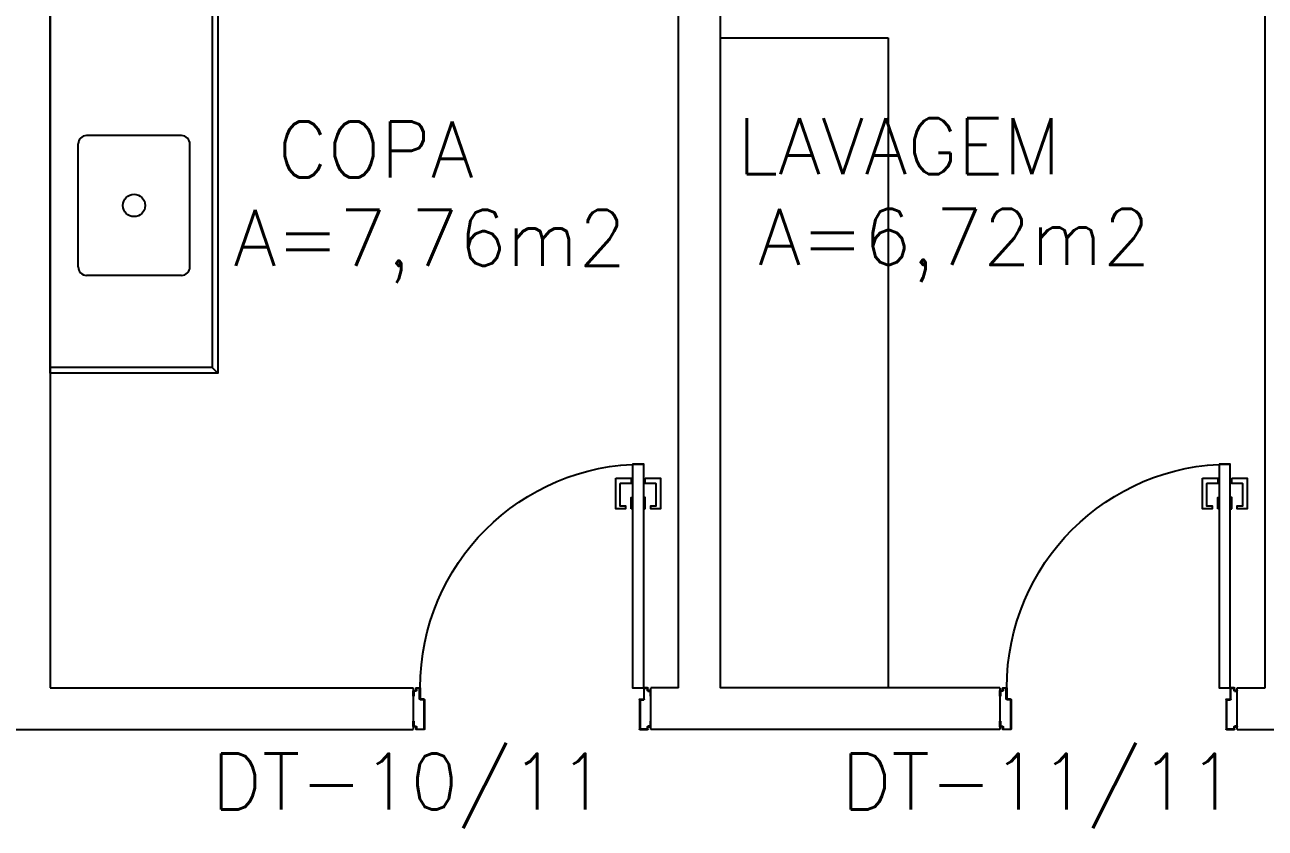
# Model space of a CAD drawing. Header units: millimetres. Extents: x 2128 to 2646, y 1972 to 2207.
# Drawn here: x 2380.021 to 2384.461, y 2049.012 to 2051.886 of the extents above; entities that cross this region are included whole.
import ezdxf

# ---------------------------------------------------------------- set-up
doc = ezdxf.new("R2010")
doc.units = ezdxf.units.MM
for name, color, linetype in [('AR-ALV', 2, 'Continuous'), ('AR-PORTA', 1, 'Continuous'), ('BC-CUBA', 1, 'Continuous'), ('BGR- VISTA', 12, 'Continuous'), ('COZ1', 1, 'Continuous'), ('ENDEREÇO', 2, 'Continuous'), ('maçaneta', 1, 'Continuous'), ('mov', 1, 'Continuous'), ('PM-PERFIL U-C', 2, 'Continuous'), ('pm1', 2, 'Continuous'), ('TEXTO', 2, 'Continuous'), ('Área', 2, 'Continuous')]:
    doc.layers.add(name, color=color, linetype=linetype)
doc.styles.add('UNB-100', font='simplex.shx', dxfattribs={"height": 0.2})
doc.styles.add('UNB1-100', font='simplex.shx', dxfattribs={"height": 0.2})

# ---------------------------------------------------------------- blocks, each defined once
blk = doc.blocks.new('CUBAbnc-01P')
at = {"layer": 'COZ1'}
for p, q in [((-0.25, -0.4705), (-0.25, -0.1305)), ((-0.22, -0.1005), (0.22, -0.1005)), ((0.25, -0.4705), (0.25, -0.1305)), ((-0.22, -0.5005), (0.22, -0.5005))]:
    blk.add_line(p, q, dxfattribs=at)
blk.add_circle((0, -0.3005), 0.04, dxfattribs=at)
for centre, start, end in [((-0.22, -0.1305), 90, 180), ((0.22, -0.1305), 0, 90), ((-0.22, -0.4705), 180, 270), ((0.22, -0.4705), 270, 0)]:
    blk.add_arc(centre, 0.03, start, end, dxfattribs=at)
blk = doc.blocks.new('BGR3')
at = {"layer": 'BGR- VISTA'}
for p, q in [((0.58, 2.305), (0.6, 2.325)), ((0, 2.305), (0.58, 2.305)), ((0.58, 2.305), (0.58, 0.02)), ((0.58, 0.02), (0, 0.02)), ((0.6, 0), (0.58, 0.02))]:
    blk.add_line(p, q, dxfattribs=at)
blk.add_lwpolyline([(0.6, 2.325), (0.6, 0), (0, 0), (0, 2.325)], close=True, dxfattribs=at)
at = {"layer": 'BC-CUBA', "rotation": 89.99999999999999}
blk.add_blockref('CUBAbnc-01P', (0, 0.6), dxfattribs=at)
blk = doc.blocks.new('BGR4')
at = {"layer": 'BGR- VISTA'}
blk.add_lwpolyline([(0, 2.325), (0, 0), (-0.6, 0), (-0.6, 2.325)], close=True, dxfattribs=at)
blk = doc.blocks.new('PM3')
at = {"layer": 'maçaneta'}
for points in [[(0.02, 0.825), (-0.035, 0.825), (-0.035, 0.715), (0, 0.715), (0, 0.725), (-0.02, 0.725), (-0.02, 0.8035, -0.414214), (-0.0185, 0.805), (0.02, 0.805)], [(0.125, 0.825), (0.07, 0.825), (0.07, 0.805), (0.1085, 0.805, -0.414214), (0.11, 0.8035), (0.11, 0.725), (0.09, 0.725), (0.09, 0.715), (0.125, 0.715)]]:
    blk.add_lwpolyline(points, format="xyb", close=True, dxfattribs=at)
for points in [[(0.02, 0.715), (0.02, 0.755), (0.025, 0.755), (0.025, 0.715)], [(0.07, 0.715), (0.07, 0.755), (0.065, 0.755), (0.065, 0.715)]]:
    blk.add_lwpolyline(points, close=True, dxfattribs=at)
at = {"layer": 'mov'}
blk.add_arc((0.025, 0.075), 0.8, 0, 90, dxfattribs=at)
at = {"layer": 'PM-PERFIL U-C'}
for p, q in [((0, 0.045), (0, 0.0635)), ((0.002, 0.045), (0, 0.045)), ((0.0015, 0.065), (0.01, 0.065)), ((0.002, 0.063), (0.002, 0.045)), ((0.0105, 0.063), (0.002, 0.063)), ((0.01, 0.065), (0.01, 0.0735)), ((0.0115, 0.075), (0.0235, 0.075)), ((0.012, 0.073), (0.012, 0.0645)), ((0.023, 0.073), (0.012, 0.073)), ((0.023, 0.0335), (0.023, 0.073)), ((0.025, 0.0735), (0.025, 0.034)), ((0.825, 0.0735), (0.825, 0.034)), ((0.8385, 0.075), (0.8265, 0.075)), ((0.827, 0.073), (0.838, 0.073)), ((0.827, 0.0335), (0.827, 0.073)), ((0.838, 0.073), (0.838, 0.0645)), ((0.8395, 0.063), (0.848, 0.063)), ((0.84, 0.065), (0.84, 0.0735)), ((0.8485, 0.065), (0.84, 0.065)), ((0.848, 0.063), (0.848, 0.045)), ((0.848, 0.045), (0.85, 0.045)), ((0.85, 0.045), (0.85, 0.0635)), ((0.038, 0.032), (0.0245, 0.032)), ((0.0385, 0.034), (0.025, 0.034)), ((0.038, 0.032), (0.038, -0.073)), ((0.04, 0.0325), (0.04, -0.0735)), ((0.81, 0.0325), (0.81, -0.0735)), ((0.8115, 0.034), (0.825, 0.034)), ((0.812, 0.032), (0.8255, 0.032)), ((0.812, 0.032), (0.812, -0.073)), ((0, -0.045), (0.002, -0.045)), ((0, -0.0635), (0, -0.045)), ((0.01, -0.065), (0.0015, -0.065)), ((0.002, -0.045), (0.002, -0.063)), ((0.002, -0.063), (0.0105, -0.063)), ((0.01, -0.0735), (0.01, -0.065)), ((0.0385, -0.075), (0.0115, -0.075)), ((0.012, -0.0645), (0.012, -0.073)), ((0.012, -0.073), (0.038, -0.073)), ((0.8115, -0.075), (0.8385, -0.075)), ((0.838, -0.073), (0.812, -0.073)), ((0.838, -0.0645), (0.838, -0.073)), ((0.848, -0.063), (0.8395, -0.063)), ((0.84, -0.0735), (0.84, -0.065)), ((0.84, -0.065), (0.8485, -0.065)), ((0.85, -0.045), (0.848, -0.045)), ((0.848, -0.045), (0.848, -0.063)), ((0.85, -0.0635), (0.85, -0.045))]:
    blk.add_line(p, q, dxfattribs=at)
for centre, start, end in [((0.0015, 0.0635), 90, 180), ((0.0115, 0.0735), 90, 180), ((0.0105, 0.0645), 270, 0), ((0.0235, 0.0735), 360, 90), ((0.8265, 0.0735), 90, 180), ((0.8395, 0.0645), 180, 270), ((0.8385, 0.0735), 0, 90), ((0.8485, 0.0635), 0, 90), ((0.0245, 0.0335), 180, 270), ((0.0385, 0.0325), 0, 90), ((0.8115, 0.0325), 90, 180), ((0.8255, 0.0335), 270, 0), ((0.0015, -0.0635), 180, 270), ((0.0115, -0.0735), 180, 270), ((0.0105, -0.0645), 0, 90), ((0.0385, -0.0735), 269.9386, 0), ((0.8115, -0.0735), 180, 270.0614), ((0.8395, -0.0645), 90, 180), ((0.8385, -0.0735), 270, 0), ((0.8485, -0.0635), 270, 0)]:
    blk.add_arc(centre, 0.0015, start, end, dxfattribs=at)
at = {"layer": 'pm1'}
blk.add_lwpolyline([(0.065, 0.875), (0.065, 0.075), (0.025, 0.075), (0.025, 0.875)], close=True, dxfattribs=at)

msp = doc.modelspace()

# ---------------------------------------------------------------- linework, layer by layer
at = {"layer": 'AR-ALV'}
for p, q in [((2380.1115, 2052.9651), (2380.1115, 2049.5151)), ((2382.3615, 2049.5151), (2382.3615, 2052.9651)), ((2382.5115, 2049.5151), (2382.5115, 2052.9651)), ((2384.4615, 2049.5151), (2384.4615, 2052.9651)), ((2380.1115, 2049.5151), (2381.4115, 2049.5151)), ((2381.4115, 2049.5151), (2381.4115, 2049.3651)), ((2382.2615, 2049.3651), (2382.2615, 2049.5151)), ((2382.3615, 2049.5151), (2382.2615, 2049.5151)), ((2383.5115, 2049.5151), (2382.5115, 2049.5151)), ((2383.5115, 2049.5151), (2383.5115, 2049.3651)), ((2384.3615, 2049.3651), (2384.3615, 2049.5151)), ((2384.3615, 2049.5151), (2384.4615, 2049.5151)), ((2376.9615, 2049.3651), (2381.4115, 2049.3651)), ((2383.5115, 2049.3651), (2382.2615, 2049.3651)), ((2384.3615, 2049.3651), (2384.7115, 2049.3651))]:
    msp.add_line(p, q, dxfattribs=at)

# ---------------------------------------------------------------- block references
at = {"layer": 'AR-PORTA', "xscale": -1}
for p in [(2382.2615, 2049.4401), (2384.3615, 2049.4401)]:
    msp.add_blockref('PM3', p, dxfattribs=at)
at = {"layer": 'BGR- VISTA'}
for name, p in [('BGR3', (2380.1115, 2050.6401)), ('BGR4', (2383.1115, 2049.5151))]:
    msp.add_blockref(name, p, dxfattribs=at)

# ---------------------------------------------------------------- texts
at = {"layer": 'ENDEREÇO', "style": 'UNB1-100'}
for s, p in [('DT-10/11', (2380.6899, 2049.0791)), ('DT-11/11', (2382.9439, 2049.0791))]:
    msp.add_text(s, height=0.2, dxfattribs=at).set_placement(p)
at = {"layer": 'TEXTO', "style": 'UNB-100'}
for s, p in [('COPA', (2380.9256, 2051.3407)), ('LAVAGEM', (2382.572, 2051.3519))]:
    msp.add_text(s, height=0.2, dxfattribs=at).set_placement(p)
at = {"layer": 'Área', "style": 'UNB-100'}
for s, p in [('A=7,76m2', (2380.7684, 2051.024)), ('A=6,72m2', (2382.6458, 2051.0277))]:
    msp.add_text(s, height=0.2, dxfattribs=at).set_placement(p)

doc.saveas('drawing.dxf')
